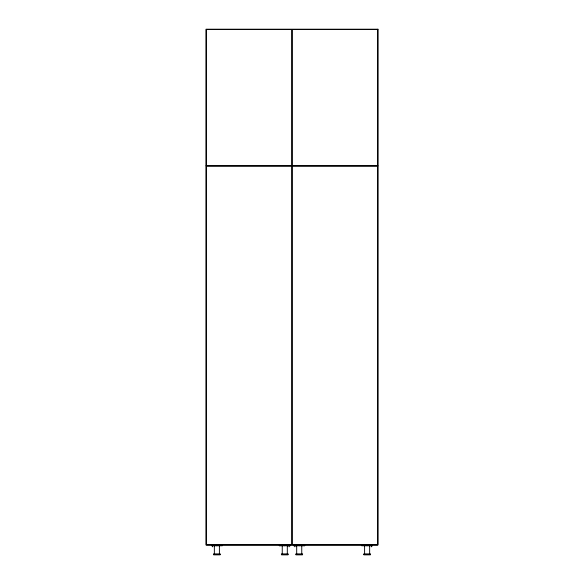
<?xml version="1.0" encoding="UTF-8"?>
<svg xmlns="http://www.w3.org/2000/svg" width="584" height="584" viewBox="0 0 584 584"><rect width="100%" height="100%" fill="white"/><g stroke="black" fill="none" stroke-linecap="round" stroke-linejoin="round"><path stroke-width="0.88" d="M206.042 165.812L377.957 165.812M206.4 544.689L211.868 544.689M221.883 544.689L279.254 544.689M290.182 544.689L293.818 544.689M304.746 544.689L362.116 544.689M372.132 544.689L377.6 544.689L377.6 166.177M211.459 545.412L222.102 545.412M279.553 545.412L290.197 545.412M293.803 545.412L304.447 545.412M361.897 545.412L372.541 545.412M279.371 545.77L290.197 545.77L290.197 545.047M304.629 545.77L293.803 545.77L293.803 545.047M213.445 553.895L220.307 553.895M281.342 553.895L288.211 553.895M295.789 553.895L302.658 553.895M363.693 553.895L370.555 553.895M213.445 554.617L220.307 554.617M281.342 554.617L288.211 554.617M295.789 554.617L302.658 554.617M363.693 554.617L370.555 554.617M213.627 554.8L220.124 554.8M281.524 554.8L288.029 554.8M295.971 554.8L302.476 554.8M363.876 554.8L370.38 554.8M377.687 165.812L377.687 29.47L292.27 29.47L292.27 165.812M377.6 29.558L377.6 165.725M372.541 545.047L372.541 545.77L361.722 545.77L361.708 545.047M372.249 545.047L372.176 545.77M371.461 545.069L371.461 546.836M370.015 545.047L370.015 545.77M369.65 545.587L369.65 553.895M367.124 545.047L367.051 545.77M364.599 545.587L364.599 553.895M363.379 545.412L363.336 545.047M304.644 545.047L304.644 545.77M303.016 545.047L302.965 545.77M301.753 545.587L301.753 553.895M299.227 545.047L299.227 545.77M296.694 545.587L296.694 553.895M296.336 545.047L296.336 545.77M294.891 545.069L294.891 546.836M294.102 545.047L294.102 545.77M291.73 165.812L291.73 29.47L206.313 29.47L206.313 165.812M289.898 545.047L289.898 545.77M289.109 545.069L289.109 546.836M287.664 545.047L287.598 545.77M287.306 545.587L287.306 553.895M284.773 545.047L284.707 545.77M282.247 545.587L282.247 553.895M280.984 545.047L280.984 545.77M279.356 545.047L279.356 545.77M222.292 545.047L222.292 545.77L211.459 545.77L211.459 545.047M220.664 545.047L220.621 545.412M219.401 545.587L219.401 553.895M216.876 545.047L216.876 545.77M214.35 545.587L214.35 553.895M213.985 545.047L214.058 545.77M212.539 545.069L212.539 546.836M211.824 545.412L211.751 545.047M377.957 29.2L206.042 29.2L206.042 545.047L377.957 545.047L377.957 29.2M291.73 166.082L206.313 166.082L206.313 544.777L291.73 544.777L291.73 166.082M377.687 166.082L292.27 166.082L292.27 544.777L377.687 544.777L377.687 166.082"/></g></svg>
